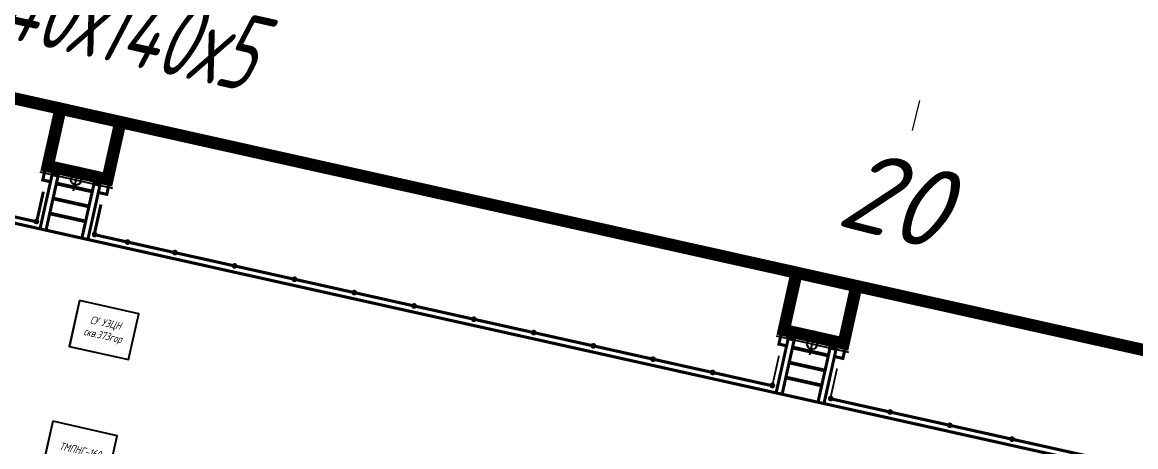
# Model space of a CAD drawing. Extents: x 5370511 to 5386565, y 1010429 to 1053793.
# Drawn here: x 5379984.3 to 5380002.47, y 1039799.9 to 1039806.83 of the extents above; entities that cross this region are included whole.
import ezdxf
from ezdxf import colors
from ezdxf.entities.mleader import LeaderData, LeaderLine
from ezdxf.enums import TextEntityAlignment as Align
from ezdxf.math import Vec2, Vec3

# ---------------------------------------------------------------- set-up
doc = ezdxf.new("R2010")
doc.units = 0
for name, color, linetype in [('V_RED-CONTOURS-LABEL', 7, 'CONTINUOUS'), ('ГП_проезд', 114, 'CONTINUOUS'), ('ГП_сооружения', 7, 'CONTINUOUS'), ('Разрезы', 7, 'CONTINUOUS'), ('Эстакада ЭС', 20, 'CONTINUOUS')]:
    doc.layers.add(name, color=color, linetype=linetype)
doc.layers.add('ЭС (текст)', color=7, linetype='CONTINUOUS', lineweight=25)
doc.layers.add('ЭС (тонкий)', color=7, linetype='CONTINUOUS', lineweight=25)
doc.styles.add('ESKD1', font='eskd1.shx', dxfattribs={"width": 1.2, "oblique": 14.994305})
doc.styles.add('ГОСТ_НИПИ', font='gost_nipi.shx', dxfattribs={"oblique": 15})
doc.styles.add('ЭС', font='gost_nipi.shx', dxfattribs={"oblique": 14.999978})

# ---------------------------------------------------------------- blocks, each defined once
blk = doc.blocks.new('*U83')
at = {"layer": 'ГП_сооружения'}
h = blk.add_hatch(color=253, dxfattribs=at)
h.dxf.hatch_style = 1
h.paths.add_polyline_path([(146.36, 22.07, -1), (144.49, 22.07, -1)])
h = blk.add_hatch(color=253, dxfattribs=at)
h.dxf.hatch_style = 1
h.paths.add_polyline_path([(163.99, 22.05, 1), (165.86, 22.05, 1)])
h = blk.add_hatch(color=253, dxfattribs=at)
h.dxf.hatch_style = 1
h.paths.add_polyline_path([(176.86, 21.98, -1), (174.99, 21.98, -1)])
h = blk.add_hatch(color=253, dxfattribs=at)
h.dxf.hatch_style = 1
h.paths.add_polyline_path([(192.72, 21.98, -1), (190.85, 21.98, -1)])
h = blk.add_hatch(color=253, dxfattribs=at)
h.dxf.hatch_style = 1
h.paths.add_polyline_path([(212.67, 21.98, -1), (210.8, 21.98, -1)])
h = blk.add_hatch(color=253, dxfattribs=at)
h.dxf.hatch_style = 1
h.paths.add_polyline_path([(232.67, 21.98, -1), (230.8, 21.98, -1)])
h = blk.add_hatch(color=253, dxfattribs=at)
h.dxf.hatch_style = 1
h.paths.add_polyline_path([(252.67, 21.97, -1), (250.8, 21.97, -1)])
h = blk.add_hatch(color=253, dxfattribs=at)
h.dxf.hatch_style = 1
h.paths.add_polyline_path([(272.67, 21.97, -1), (270.8, 21.97, -1)])
h = blk.add_hatch(color=253, dxfattribs=at)
h.dxf.hatch_style = 1
h.paths.add_polyline_path([(292.67, 21.97, -1), (290.8, 21.97, -1)])
h = blk.add_hatch(color=253, dxfattribs=at)
h.dxf.hatch_style = 1
h.paths.add_polyline_path([(312.67, 21.97, -1), (310.8, 21.97, -1)])
h = blk.add_hatch(color=253, dxfattribs=at)
h.dxf.hatch_style = 1
h.paths.add_polyline_path([(332.62, 21.97, -1), (330.75, 21.97, -1)])
h = blk.add_hatch(color=253, dxfattribs=at)
h.dxf.hatch_style = 1
h.paths.add_polyline_path([(352.57, 21.97, -1), (350.7, 21.97, -1)])
h = blk.add_hatch(color=253, dxfattribs=at)
h.dxf.hatch_style = 1
h.paths.add_polyline_path([(372.52, 21.97, -1), (370.65, 21.97, -1)])
h = blk.add_hatch(color=253, dxfattribs=at)
h.dxf.hatch_style = 1
h.paths.add_polyline_path([(390.58, 22.04, 1), (392.45, 22.04, 1)])
h = blk.add_hatch(color=253, dxfattribs=at)
h.dxf.hatch_style = 1
h.paths.add_polyline_path([(410.11, 22.04, 1), (411.99, 22.04, 1)])
h = blk.add_hatch(color=253, dxfattribs=at)
h.dxf.hatch_style = 1
h.paths.add_polyline_path([(431.83, 21.97, -1), (429.96, 21.97, -1)])
h = blk.add_hatch(color=253, dxfattribs=at)
h.dxf.hatch_style = 1
h.paths.add_polyline_path([(451.78, 21.97, -1), (449.91, 21.97, -1)])
h = blk.add_hatch(color=253, dxfattribs=at)
h.dxf.hatch_style = 1
h.paths.add_polyline_path([(472.59, 21.97, -1), (470.72, 21.97, -1)])
at = {"layer": 'ГП_сооружения', "color": 253}
for p, q in [((155.11, 34.48), (155.11, 42.61)), ((401.23, 34.47), (401.23, 42.6)), ((143.05, 38.11), (167.28, 38.1)), ((389.17, 38.1), (413.41, 38.09))]:
    blk.add_line(p, q, dxfattribs=at)
for points, const_width in [([(163.11, 35.7), (165.93, 35.7), (165.93, 40.5), (144.53, 40.51), (144.53, 35.71), (147.11, 35.71)], 1), ([(147.11, 40.51), (149.11, 40.51)], 1), ([(161.11, 40.5), (163.11, 40.5)], 1), ([(409.23, 35.69), (412.05, 35.69), (412.05, 40.49), (390.65, 40.5), (390.65, 35.7), (393.23, 35.7)], 1), ([(393.23, 40.5), (395.23, 40.5)], 1), ([(407.23, 40.49), (409.23, 40.49)], 1), ([(161.11, 35.58), (149.11, 35.58)], 1.2), ([(149.11, 35.71), (161.11, 35.7)], 1), ([(407.23, 35.57), (395.23, 35.57)], 1.2), ([(395.23, 35.7), (407.23, 35.69)], 1), ([(161.11, 30.58), (149.11, 30.58)], 1.2), ([(407.23, 30.57), (395.23, 30.57)], 1.2), ([(161.11, 25.58), (149.11, 25.58)], 1.2), ([(407.23, 25.57), (395.23, 25.57)], 1.2)]:
    blk.add_lwpolyline(points, dxfattribs=dict(at, const_width=const_width))
at = {"layer": 'ГП_сооружения', "color": 253, "const_width": 1}
for points in [[(147.11, 38.11), (147.11, 19.98), (163.11, 19.98), (163.11, 38.1), (161.11, 38.1), (161.11, 19.98), (149.11, 19.98), (149.11, 38.11)], [(393.23, 38.1), (393.23, 19.97), (409.23, 19.97), (409.23, 38.09), (407.23, 38.09), (407.23, 19.97), (395.23, 19.97), (395.23, 38.1)], [(499.99, 19.96), (0, 19.98), (-0.01, -190.01), (499.98, -190.03)]]:
    blk.add_lwpolyline(points, close=True, dxfattribs=at)
at = {"layer": 'ГП_сооружения', "color": 253, "ltscale": 0.3}
for points, const_width in [([(145.54, 21.98), (145.54, 32.04)], 1), ([(164.79, 21.98), (164.79, 32.04)], 1), ([(391.5, 21.97), (391.5, 32.03)], 0.6), ([(410.91, 21.97), (410.91, 32.03)], 0.6), ([(145.54, 21.98), (-2.07, 21.98)], 1), ([(145.3, 21.98), (145.54, 21.98)], 1), ([(391.5, 21.97), (164.79, 21.98)], 1), ([(502, 21.96), (410.91, 21.97)], 1)]:
    blk.add_lwpolyline(points, dxfattribs=dict(at, const_width=const_width))
at = {"layer": 'ГП_сооружения', "color": 253}
for centre in [(155.11, 38.11), (401.23, 38.1)]:
    blk.add_circle(centre, 1.68, dxfattribs=at)
at = {"layer": 'ЭС (тонкий)', "color": 253, "transparency": 33554687}
blk.add_lwpolyline([(164.75, -0.03), (164.75, -15.39), (184.59, -15.39), (184.59, -0.03)], close=True, dxfattribs=at)
for points in [[(164.8, -0.03), (164.8, -15.39), (184.58, -15.39), (184.58, -0.03), (164.8, -0.03)], [(164.79, -40.39), (164.79, -63.99), (186.39, -63.99), (186.39, -40.39), (164.79, -40.39)], [(164.8, -40.39), (164.8, -63.99), (186.4, -63.99), (186.4, -40.39), (164.8, -40.39)]]:
    blk.add_lwpolyline(points, dxfattribs=at)
at = {"layer": 'ЭС (текст)', "color": 253, "transparency": 33554687, "char_height": 2.5, "attachment_point": 5, "style": 'ЭС'}
for s, insert, width in [('СУ УЭЦН скв.373гор', (174.67, -7.71, 0), 19.8407), ('ТМПНГ-160\\PУЭЦН \\Pскв. 373гор', (175.57, -52.2, 0), 21.5004)]:
    blk.add_mtext(s, dxfattribs=dict(at, insert=insert, width=width))
blk = doc.blocks.new('_None')

msp = doc.modelspace()

# ---------------------------------------------------------------- linework, layer by layer
at = {"layer": 'V_RED-CONTOURS-LABEL', "color": 1, "lineweight": 15, "elevation": 49.2}
msp.add_lwpolyline([(5379998.83, 1039805.063), (5379998.952, 1039805.548)], dxfattribs=at)
at = {"layer": 'ГП_проезд', "color": 253, "const_width": 0.2}
msp.add_lwpolyline([(5379977.848, 1039806.994), (5379968.078, 1039809.17), (5379978.507, 1039856.022), (5380138.098, 1039820.482), (5380128.533, 1039777.534), (5380112.803, 1039781.037, 0.413433), (5380105.646, 1039776.5), (5380105.408, 1039775.441), (5380099.064, 1039776.854), (5380099.294, 1039777.882, 0.414994), (5380094.745, 1039785.058), (5380047.42, 1039795.598, 0.414214), (5380040.26, 1039791.045), (5380040.035, 1039790.036), (5380033.709, 1039791.445, 0.309973), (5380029.612, 1039795.466), (5379977.848, 1039806.994)], format="xyb", dxfattribs=at)

# ---------------------------------------------------------------- next in the draw order: texts
at = {"layer": 'V_RED-CONTOURS-LABEL', "color": 1, "lineweight": 15, "insert": (5379998.708, 1039804.578), "char_height": 1.3, "attachment_point": 2, "rotation": 345.8428, "style": 'ESKD1', "bg_fill": 3, "box_fill_scale": 1.2, "bg_fill_color": 256, "bg_fill_true_color": 13158600, "bg_fill_transparency": 0}
msp.add_mtext('20', dxfattribs=at)

# ---------------------------------------------------------------- next in the draw order: block references
at = {"layer": 'ГП_сооружения', "color": 1, "lineweight": 15, "xscale": 0.05, "yscale": 0.05, "zscale": 0.05, "rotation": 347.4452412677718}
msp.add_blockref('*U83', (5379977.198, 1039804.081), dxfattribs=at)

# ---------------------------------------------------------------- next in the draw order: linework, layer by layer
at = {"layer": 'ГП_проезд', "color": 253, "const_width": 0.2}
for points in [[(5379984.72, 1039804.481), (5379985.696, 1039804.264), (5379985.905, 1039805.2), (5379984.929, 1039805.417)], [(5379996.732, 1039801.806), (5379997.708, 1039801.588), (5379997.916, 1039802.524), (5379996.94, 1039802.742)]]:
    msp.add_lwpolyline(points, close=True, dxfattribs=at)

# ---------------------------------------------------------------- next in the draw order: texts
at = {"layer": 'Разрезы', "lineweight": 30, "style": 'ГОСТ_НИПИ', "oblique": 15, "width": 0.8}
msp.add_text('4 (46)', height=1.75, rotation=347.4452, dxfattribs=at).set_placement((5379982.907, 1039798.048), align=Align.CENTER)

# ---------------------------------------------------------------- next in the draw order: leaders
at = {"layer": 'Эстакада ЭС'}
ml = msp.add_multileader_mtext('Standard', dxfattribs=at)
ml.set_content('{\\Fgost_ful|c204;\\W0.8;2-х ярусная балка \\Pкабельной эстакады\\P\\fArial|b0|i0|c204|p34;\\Q0;□\\fMS Shell Dlg 2|b0|i0|c204|p0;\\Q15; \\Fgost_ful|c204;140х140х5}', color=256, style='ГОСТ_НИПИ')
ml.set_leader_properties()
ml.set_arrow_properties(name='NONE')
ml.build(insert=Vec2(0, 0))
ml.multileader.update_dxf_attribs({"text_left_attachment_type": 6, "text_right_attachment_type": 6, "dogleg_length": 0.36, "arrow_head_size": 2})
ctx = ml.context
ctx.base_point, ctx.char_height, ctx.arrow_head_size, ctx.landing_gap_size, ctx.plane_origin, ctx.plane_x_axis, ctx.plane_y_axis = Vec3(5379979.141, 1039811.671), 1.25, 2, 0.25, Vec3(5379922.225, 1039773.391), Vec3(0.976089, -0.217373), Vec3(0.217373, 0.976089)
ctx.left_attachment, ctx.right_attachment, ctx.text_align_type = 6, 6, 1
notes = []
notes.append((ctx, [(0, (1, 1, 0), (5379978.965, 1039811.71), (0.976089, -0.217373), 0.18, [(2, [(5379969.497, 1039805.796), (5379968.588, 1039820.554), (5379989.573, 1039831.57)], 0, [])])]))
ctx.mtext.insert, ctx.mtext.text_direction, ctx.mtext.rotation, ctx.mtext.alignment, ctx.mtext.flow_direction = Vec3(5379986.305, 1039811.612), Vec3(0.976089, -0.217373), 6.064063, 2, 5
for ctx, leaders in notes:
    for number, flags, end, landing, length, lines in leaders:
        leader = LeaderData()
        leader.index, (leader.has_last_leader_line, leader.has_dogleg_vector, leader.attachment_direction) = number, flags
        leader.last_leader_point, leader.dogleg_vector, leader.dogleg_length = Vec3(end), Vec3(landing), length
        for number, points, colour, breaks in lines:
            line = LeaderLine()
            line.index, line.vertices, line.color, line.breaks = number, Vec3.list(points), colors.encode_raw_color(colour), breaks
            leader.lines.append(line)
        ctx.leaders.append(leader)

doc.saveas('drawing.dxf')
